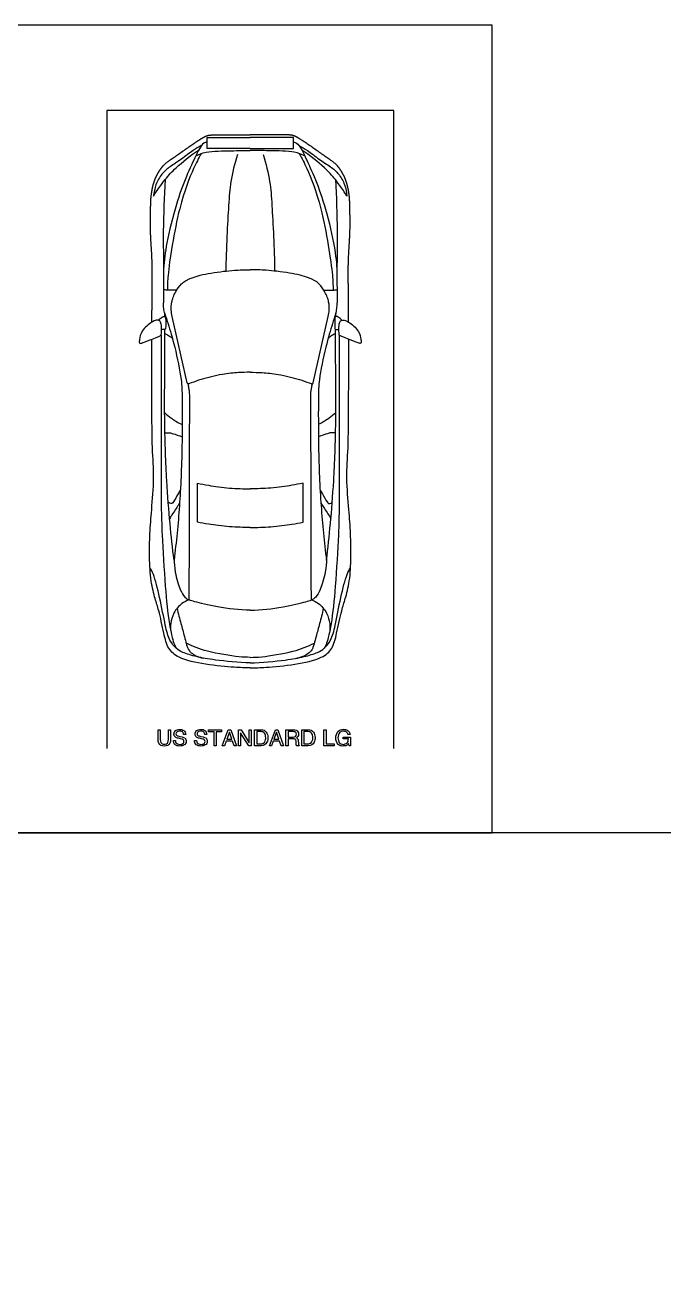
# Model space of a CAD drawing. Header units: millimetres. Extents: x 0 to 183, y -1 to 139.
# Drawn here: x 7.3 to 13.41, y 26.34 to 38.3 of the extents above; entities that cross this region are included whole.
import ezdxf

# ---------------------------------------------------------------- set-up
doc = ezdxf.new("R2010")
doc.units = ezdxf.units.MM
for name, color, linetype, true_color in [('AG-LAYOUT', 7, 'Continuous', 0x66ccff), ('AG-TRANSPORT', 7, 'Continuous', 0x66ffff), ('N-TEXT', 7, 'Continuous', 0xcccccc), ('X-VPRT', 6, 'Continuous', 0xff00ff)]:
    doc.layers.add(name, color=color, linetype=linetype, true_color=true_color)

msp = doc.modelspace()

# ---------------------------------------------------------------- linework, layer by layer
at = {"layer": 'AG-LAYOUT'}
msp.add_lwpolyline([(10.825, 31.389), (10.825, 37.485), (8.081, 37.485), (8.081, 31.389)], dxfattribs=at)
at = {"layer": 'AG-TRANSPORT'}
for p, q in [((8.851, 34.883), (8.707, 35.518)), ((10.055, 34.883), (10.199, 35.518)), ((8.889, 34.882), (8.872, 34.876)), ((10.017, 34.882), (10.034, 34.876))]:
    msp.add_line(p, q, dxfattribs=at)
for points in [[(9.453, 37.124), (9.04, 37.124), (9.04, 37.227), (9.453, 37.227)], [(9.453, 37.124), (9.866, 37.124), (9.866, 37.227), (9.453, 37.227)], [(8.602, 35.339), (8.602, 33.704)], [(10.304, 35.339), (10.304, 33.704)]]:
    msp.add_lwpolyline(points, dxfattribs=at)
for points, degree, knots in [([(8.512, 35.464), (8.513, 35.527), (8.514, 35.591), (8.514, 35.655), (8.514, 35.779), (8.516, 35.899), (8.516, 35.957), (8.515, 36.066), (8.508, 36.167), (8.505, 36.216), (8.498, 36.321), (8.498, 36.436), (8.499, 36.497), (8.5, 36.555), (8.503, 36.646), (8.506, 36.68), (8.511, 36.712), (8.522, 36.768), (8.537, 36.816), (8.545, 36.838), (8.566, 36.88), (8.595, 36.928), (8.611, 36.949), (8.635, 36.978), (8.737, 37.046), (8.996, 37.231), (9.022, 37.252), (9.052, 37.252), (9.097, 37.252), (9.168, 37.252), (9.239, 37.252), (9.31, 37.252), (9.382, 37.252), (9.453, 37.252)], 5, [-5.149989, -5.149989, -5.149989, -5.149989, -5.149989, -5.149989, -4.586226, -4.586226, -4.586226, -4.051572, -4.051572, -4.051572, -3.549784, -3.549784, -3.549784, -3.000352, -3.000352, -3.000352, -3.000352, -2.613268, -2.613268, -2.613268, -2.266774, -2.266774, -2.266774, -1.694841, -1.694841, -1.694841, -1.694841, -0.356401, -0.356401, -0.356401, -0.356401, -0.356401, 0, 0, 0, 0, 0, 0]), ([(10.394, 35.464), (10.393, 35.527), (10.393, 35.591), (10.392, 35.655), (10.392, 35.779), (10.39, 35.899), (10.39, 35.957), (10.391, 36.066), (10.398, 36.167), (10.401, 36.216), (10.408, 36.321), (10.408, 36.436), (10.407, 36.497), (10.406, 36.555), (10.403, 36.646), (10.4, 36.68), (10.395, 36.712), (10.384, 36.768), (10.369, 36.816), (10.361, 36.838), (10.34, 36.88), (10.312, 36.928), (10.295, 36.949), (10.271, 36.978), (10.169, 37.046), (9.91, 37.231), (9.884, 37.252), (9.854, 37.252), (9.809, 37.252), (9.738, 37.252), (9.667, 37.252), (9.596, 37.252), (9.524, 37.252), (9.453, 37.252)], 5, [-5.149989, -5.149989, -5.149989, -5.149989, -5.149989, -5.149989, -4.586226, -4.586226, -4.586226, -4.051572, -4.051572, -4.051572, -3.549784, -3.549784, -3.549784, -3.000352, -3.000352, -3.000352, -3.000352, -2.613268, -2.613268, -2.613268, -2.266774, -2.266774, -2.266774, -1.694841, -1.694841, -1.694841, -1.694841, -0.356401, -0.356401, -0.356401, -0.356401, -0.356401, 0, 0, 0, 0, 0, 0]), ([(8.985, 37.15), (8.959, 37.136), (8.904, 37.108), (8.796, 37.017), (8.685, 36.951), (8.604, 36.883), (8.545, 36.779), (8.531, 36.704), (8.529, 36.667)], 3, [0, 0, 0, 0, 0.301149, 0.676006, 1.036883, 1.35886, 1.700698, 2.035666, 2.035666, 2.035666, 2.035666]), ([(8.529, 36.667), (8.561, 36.723), (8.639, 36.831), (8.741, 36.941), (8.882, 37.059), (8.959, 37.108)], 3, [2.035666, 2.035666, 2.035666, 2.035666, 2.474465, 2.867733, 3.391004, 3.391004, 3.391004, 3.391004]), ([(9.04, 37.183), (9.03, 37.182), (9.005, 37.179), (8.962, 37.117), (8.931, 37.05), (8.833, 36.842), (8.742, 36.592), (8.649, 36.221), (8.631, 36.055), (8.624, 35.971)], 3, [0, 0, 0, 0, 0.180306, 0.441012, 0.717888, 1.184452, 1.717058, 2.330206, 2.833235, 2.833235, 2.833235, 2.833235]), ([(8.932, 37.053), (8.964, 37.067), (9.029, 37.099), (9.279, 37.101), (9.393, 37.104), (9.453, 37.103)], 3, [-1.241406, -1.241406, -1.241406, -1.241406, -0.915694, -0.42558, 0, 0, 0, 0]), ([(9.974, 37.053), (9.942, 37.067), (9.877, 37.099), (9.627, 37.101), (9.513, 37.104), (9.453, 37.103)], 3, [-1.241406, -1.241406, -1.241406, -1.241406, -0.915694, -0.42558, 0, 0, 0, 0]), ([(9.866, 37.183), (9.876, 37.182), (9.901, 37.179), (9.944, 37.117), (9.975, 37.05), (10.073, 36.842), (10.164, 36.592), (10.257, 36.221), (10.275, 36.055), (10.282, 35.971)], 3, [0, 0, 0, 0, 0.180306, 0.441012, 0.717888, 1.184452, 1.717058, 2.330206, 2.833235, 2.833235, 2.833235, 2.833235]), ([(9.921, 37.15), (9.948, 37.136), (10.002, 37.108), (10.11, 37.017), (10.221, 36.951), (10.302, 36.883), (10.361, 36.779), (10.375, 36.704), (10.377, 36.667)], 3, [0, 0, 0, 0, 0.301149, 0.676006, 1.036883, 1.35886, 1.700698, 2.035666, 2.035666, 2.035666, 2.035666]), ([(10.377, 36.667), (10.345, 36.723), (10.267, 36.831), (10.165, 36.941), (10.024, 37.059), (9.947, 37.108)], 3, [2.035666, 2.035666, 2.035666, 2.035666, 2.474465, 2.867733, 3.391004, 3.391004, 3.391004, 3.391004]), ([(8.984, 37.075), (8.958, 37.028), (8.903, 36.921), (8.759, 36.56), (8.661, 35.923), (8.662, 35.823), (8.661, 35.769)], 3, [0, 0, 0, 0, 0.401745, 1.03863, 1.841718, 2.190572, 2.190572, 2.190572, 2.190572]), ([(9.33, 37.064), (9.303, 36.98), (9.259, 36.798), (9.246, 36.571), (9.221, 36.159), (9.22, 35.952)], 3, [0, 0, 0, 0, 0.514091, 0.998132, 1.786847, 1.786847, 1.786847, 1.786847]), ([(9.576, 37.064), (9.603, 36.98), (9.647, 36.798), (9.66, 36.571), (9.685, 36.159), (9.686, 35.952)], 3, [0, 0, 0, 0, 0.514091, 0.998132, 1.786847, 1.786847, 1.786847, 1.786847]), ([(9.922, 37.075), (9.948, 37.028), (10.003, 36.921), (10.147, 36.56), (10.245, 35.923), (10.244, 35.823), (10.245, 35.769)], 3, [0, 0, 0, 0, 0.401745, 1.03863, 1.841718, 2.190572, 2.190572, 2.190572, 2.190572]), ([(8.639, 36.825), (8.629, 36.662), (8.618, 36.344), (8.625, 35.983), (8.623, 35.777), (8.623, 35.689), (8.622, 35.647)], 3, [0, 0, 0, 0, 0.701253, 1.303335, 1.748998, 2.104025, 2.104025, 2.104025, 2.104025]), ([(10.267, 36.825), (10.277, 36.662), (10.288, 36.344), (10.281, 35.983), (10.283, 35.777), (10.283, 35.689), (10.284, 35.647)], 3, [0, 0, 0, 0, 0.701253, 1.303335, 1.748998, 2.104025, 2.104025, 2.104025, 2.104025]), ([(8.707, 35.518), (8.702, 35.538), (8.694, 35.584), (8.699, 35.646), (8.716, 35.704), (8.744, 35.763), (8.782, 35.819), (8.829, 35.856), (8.864, 35.874), (8.91, 35.894), (8.982, 35.915), (9.083, 35.934), (9.192, 35.949), (9.317, 35.962), (9.402, 35.964), (9.453, 35.964)], 3, [-6.508601, -6.508601, -6.508601, -6.508601, -6.448376, -6.369781, -6.322355, -6.268809, -6.171538, -6.123365, -6.091158, -6.054046, -5.972078, -5.866863, -5.746027, -5.641655, -5.489965, -5.489965, -5.489965, -5.489965]), ([(10.199, 35.518), (10.204, 35.538), (10.212, 35.584), (10.207, 35.646), (10.19, 35.704), (10.162, 35.763), (10.124, 35.819), (10.077, 35.856), (10.042, 35.874), (9.996, 35.894), (9.924, 35.915), (9.823, 35.934), (9.714, 35.949), (9.589, 35.962), (9.504, 35.964), (9.453, 35.964)], 3, [-6.508601, -6.508601, -6.508601, -6.508601, -6.448376, -6.369781, -6.322355, -6.268809, -6.171538, -6.123365, -6.091158, -6.054046, -5.972078, -5.866863, -5.746027, -5.641655, -5.489965, -5.489965, -5.489965, -5.489965]), ([(8.75, 35.769), (8.72, 35.767), (8.66, 35.768), (8.636, 35.771), (8.623, 35.773)], 3, [0, 0, 0, 0, 0.2996156, 0.4922616, 0.4922616, 0.4922616, 0.4922616]), ([(10.156, 35.769), (10.186, 35.767), (10.246, 35.768), (10.27, 35.771), (10.283, 35.773)], 3, [0, 0, 0, 0, 0.2996156, 0.4922616, 0.4922616, 0.4922616, 0.4922616]), ([(8.636, 35.545), (8.63, 35.56), (8.624, 35.592), (8.622, 35.629), (8.622, 35.647)], 3, [0, 0, 0, 0, 0.2222435, 0.455454, 0.455454, 0.455454, 0.455454]), ([(8.636, 35.545), (8.647, 35.512), (8.669, 35.442), (8.736, 35.223), (8.798, 34.911), (8.803, 34.732), (8.803, 34.249), (8.781, 33.709), (8.746, 33.361), (8.724, 33.189)], 3, [3.410908, 3.410908, 3.410908, 3.410908, 3.731085, 4.211614, 4.772892, 5.199563, 5.880431, 6.631227, 7.352984, 7.352984, 7.352984, 7.352984]), ([(10.27, 35.545), (10.259, 35.512), (10.237, 35.442), (10.17, 35.223), (10.108, 34.911), (10.104, 34.732), (10.103, 34.249), (10.125, 33.709), (10.16, 33.361), (10.182, 33.189)], 3, [3.410908, 3.410908, 3.410908, 3.410908, 3.731085, 4.211614, 4.772892, 5.199563, 5.880431, 6.631227, 7.352984, 7.352984, 7.352984, 7.352984]), ([(10.27, 35.545), (10.276, 35.56), (10.282, 35.592), (10.284, 35.629), (10.284, 35.647)], 3, [0, 0, 0, 0, 0.2222435, 0.455454, 0.455454, 0.455454, 0.455454]), ([(8.602, 35.339), (8.543, 35.308), (8.418, 35.265), (8.403, 35.259), (8.389, 35.265), (8.395, 35.302), (8.408, 35.383), (8.509, 35.466), (8.552, 35.483), (8.579, 35.481), (8.604, 35.466), (8.608, 35.396), (8.602, 35.339)], 3, [0, 0, 0, 0, 0.447693, 0.564497, 0.673029, 0.851965, 1.139272, 1.496066, 1.712559, 1.886866, 2.037552, 2.354512, 2.354512, 2.354512, 2.354512]), ([(8.575, 35.48), (8.584, 35.492), (8.609, 35.51), (8.63, 35.52), (8.644, 35.513), (8.646, 35.467), (8.644, 35.411), (8.642, 35.393), (8.631, 35.391), (8.605, 35.392)], 3, [0, 0, 0, 0, 0.215247, 0.361089, 0.464373, 0.674869, 0.919249, 1.039584, 1.297232, 1.297232, 1.297232, 1.297232]), ([(10.331, 35.48), (10.322, 35.492), (10.297, 35.51), (10.276, 35.52), (10.262, 35.513), (10.26, 35.467), (10.262, 35.411), (10.264, 35.393), (10.275, 35.391), (10.301, 35.392)], 3, [0, 0, 0, 0, 0.215247, 0.361089, 0.464373, 0.674869, 0.919249, 1.039584, 1.297232, 1.297232, 1.297232, 1.297232]), ([(10.304, 35.339), (10.363, 35.308), (10.488, 35.265), (10.503, 35.259), (10.517, 35.265), (10.511, 35.302), (10.498, 35.383), (10.397, 35.466), (10.354, 35.483), (10.327, 35.481), (10.302, 35.466), (10.298, 35.396), (10.304, 35.339)], 3, [0, 0, 0, 0, 0.447693, 0.564497, 0.673029, 0.851965, 1.139272, 1.496066, 1.712559, 1.886866, 2.037552, 2.354512, 2.354512, 2.354512, 2.354512]), ([(9.453, 32.159), (9.402, 32.16), (9.298, 32.162), (9.026, 32.188), (8.773, 32.244), (8.661, 32.34), (8.626, 32.492), (8.581, 32.707), (8.543, 32.819), (8.498, 32.994), (8.488, 33.217), (8.492, 33.442), (8.51, 33.674), (8.537, 33.977), (8.513, 34.27), (8.513, 34.69), (8.51, 35.089), (8.511, 35.299)], 3, [7.362492, 7.362492, 7.362492, 7.362492, 7.752608, 8.278958, 8.788904, 9.151794, 9.543188, 10.010277, 10.358164, 10.774452, 11.250629, 11.723699, 12.206951, 12.754623, 13.29405, 13.940148, 14.722301, 14.722301, 14.722301, 14.722301]), ([(8.724, 33.189), (8.71, 33.305), (8.684, 33.542), (8.651, 33.96), (8.63, 34.508), (8.637, 35.081), (8.638, 35.319), (8.637, 35.394)], 3, [7.352984, 7.352984, 7.352984, 7.352984, 7.945475, 8.586956, 9.338328, 10.140675, 10.515342, 10.515342, 10.515342, 10.515342]), ([(8.637, 35.356), (8.653, 35.348), (8.683, 35.33), (8.701, 35.315), (8.709, 35.307)], 3, [0, 0, 0, 0, 0.2279152, 0.4156039, 0.4156039, 0.4156039, 0.4156039]), ([(9.453, 32.159), (9.504, 32.16), (9.608, 32.162), (9.88, 32.188), (10.133, 32.244), (10.245, 32.34), (10.28, 32.492), (10.325, 32.707), (10.363, 32.819), (10.408, 32.994), (10.418, 33.217), (10.414, 33.442), (10.396, 33.674), (10.369, 33.977), (10.393, 34.27), (10.393, 34.69), (10.396, 35.089), (10.395, 35.299)], 3, [7.362492, 7.362492, 7.362492, 7.362492, 7.752608, 8.278958, 8.788904, 9.151794, 9.543188, 10.010277, 10.358164, 10.774452, 11.250629, 11.723699, 12.206951, 12.754623, 13.29405, 13.940148, 14.722301, 14.722301, 14.722301, 14.722301]), ([(10.182, 33.189), (10.196, 33.305), (10.222, 33.542), (10.255, 33.96), (10.276, 34.508), (10.269, 35.081), (10.269, 35.319), (10.269, 35.394)], 3, [7.352984, 7.352984, 7.352984, 7.352984, 7.945475, 8.586956, 9.338328, 10.140675, 10.515342, 10.515342, 10.515342, 10.515342]), ([(10.269, 35.356), (10.253, 35.348), (10.223, 35.33), (10.205, 35.315), (10.197, 35.307)], 3, [0, 0, 0, 0, 0.2279152, 0.4156039, 0.4156039, 0.4156039, 0.4156039]), ([(9.453, 34.984), (9.415, 34.984), (9.353, 34.982), (9.264, 34.976), (9.177, 34.964), (9.083, 34.943), (8.983, 34.917), (8.92, 34.894), (8.889, 34.882)], 3, [-3.4578042, -3.4578042, -3.4578042, -3.4578042, -3.3440976, -3.2721583, -3.1907633, -3.0818281, -2.9815118, -2.8816472, -2.8816472, -2.8816472, -2.8816472]), ([(9.453, 34.984), (9.491, 34.984), (9.553, 34.982), (9.642, 34.976), (9.729, 34.964), (9.823, 34.943), (9.923, 34.917), (9.986, 34.894), (10.017, 34.882)], 3, [-3.4578042, -3.4578042, -3.4578042, -3.4578042, -3.3440976, -3.2721583, -3.1907633, -3.0818281, -2.9815118, -2.8816472, -2.8816472, -2.8816472, -2.8816472]), ([(8.868, 32.808), (8.87, 33), (8.873, 33.39), (8.869, 33.983), (8.875, 34.578), (8.875, 34.792), (8.867, 34.83), (8.862, 34.859), (8.86, 34.873)], 3, [3.627339, 3.627339, 3.627339, 3.627339, 4.386438, 5.172248, 5.950957, 6.38663, 6.570899, 6.777236, 6.777236, 6.777236, 6.777236]), ([(10.038, 32.808), (10.036, 33), (10.033, 33.39), (10.037, 33.983), (10.031, 34.578), (10.031, 34.792), (10.039, 34.83), (10.044, 34.859), (10.046, 34.873)], 3, [3.627339, 3.627339, 3.627339, 3.627339, 4.386438, 5.172248, 5.950957, 6.38663, 6.570899, 6.777236, 6.777236, 6.777236, 6.777236]), ([(8.635, 34.597), (8.655, 34.578), (8.697, 34.542), (8.766, 34.501), (8.802, 34.484)], 3, [0, 0, 0, 0, 0.2889206, 0.6341642, 0.6341642, 0.6341642, 0.6341642]), ([(10.271, 34.597), (10.251, 34.578), (10.209, 34.542), (10.14, 34.501), (10.104, 34.484)], 3, [0, 0, 0, 0, 0.2889206, 0.6341642, 0.6341642, 0.6341642, 0.6341642]), ([(8.637, 34.405), (8.653, 34.407), (8.686, 34.407), (8.715, 34.397), (8.773, 34.379), (8.801, 34.368)], 3, [0, 0, 0, 0, 0.2172952, 0.3966762, 0.697803, 0.697803, 0.697803, 0.697803]), ([(10.269, 34.405), (10.253, 34.407), (10.22, 34.407), (10.191, 34.397), (10.133, 34.379), (10.105, 34.368)], 3, [0, 0, 0, 0, 0.2172952, 0.3966762, 0.697803, 0.697803, 0.697803, 0.697803]), ([(8.785, 33.861), (8.778, 33.848), (8.764, 33.824), (8.722, 33.744), (8.705, 33.729), (8.68, 33.732), (8.669, 33.741), (8.668, 33.751)], 3, [0, 0, 0, 0, 0.2136347, 0.5115506, 0.6541297, 0.80718, 0.938879, 0.938879, 0.938879, 0.938879]), ([(8.948, 33.923), (8.984, 33.916), (9.056, 33.903), (9.261, 33.872), (9.387, 33.871), (9.453, 33.871)], 3, [-1.223492, -1.223492, -1.223492, -1.223492, -0.893639, -0.444303, 0, 0, 0, 0]), ([(9.958, 33.923), (9.922, 33.916), (9.85, 33.903), (9.646, 33.872), (9.519, 33.871), (9.453, 33.871)], 3, [-1.223492, -1.223492, -1.223492, -1.223492, -0.893639, -0.444303, 0, 0, 0, 0]), ([(10.121, 33.861), (10.128, 33.848), (10.142, 33.824), (10.185, 33.744), (10.201, 33.729), (10.226, 33.732), (10.237, 33.741), (10.238, 33.751)], 3, [0, 0, 0, 0, 0.2136347, 0.5115506, 0.6541297, 0.80718, 0.938879, 0.938879, 0.938879, 0.938879]), ([(8.602, 33.704), (8.604, 33.612), (8.608, 33.429), (8.638, 32.937), (8.671, 32.6), (8.717, 32.397), (8.737, 32.362), (8.746, 32.346)], 3, [1.747083, 1.747083, 1.747083, 1.747083, 2.271998, 2.97262, 3.573638, 4.008651, 4.241426, 4.241426, 4.241426, 4.241426]), ([(8.777, 33.734), (8.769, 33.72), (8.754, 33.695), (8.69, 33.602), (8.685, 33.591), (8.682, 33.585)], 3, [0, 0, 0, 0, 0.2242319, 0.5517717, 0.6920998, 0.6920998, 0.6920998, 0.6920998]), ([(10.129, 33.734), (10.137, 33.72), (10.152, 33.695), (10.216, 33.602), (10.221, 33.591), (10.224, 33.585)], 3, [0, 0, 0, 0, 0.2242319, 0.5517717, 0.6920998, 0.6920998, 0.6920998, 0.6920998]), ([(10.304, 33.704), (10.302, 33.612), (10.298, 33.429), (10.268, 32.937), (10.235, 32.6), (10.189, 32.397), (10.169, 32.362), (10.16, 32.346)], 3, [1.747083, 1.747083, 1.747083, 1.747083, 2.271998, 2.97262, 3.573638, 4.008651, 4.241426, 4.241426, 4.241426, 4.241426]), ([(9.453, 33.5), (9.387, 33.501), (9.261, 33.504), (9.056, 33.53), (8.984, 33.543), (8.948, 33.551)], 3, [3.057277, 3.057277, 3.057277, 3.057277, 3.50158, 3.950916, 4.28077, 4.28077, 4.28077, 4.28077]), ([(9.453, 33.5), (9.519, 33.501), (9.646, 33.504), (9.85, 33.53), (9.922, 33.543), (9.958, 33.551)], 3, [3.057277, 3.057277, 3.057277, 3.057277, 3.50158, 3.950916, 4.28077, 4.28077, 4.28077, 4.28077]), ([(8.724, 33.189), (8.725, 33.169), (8.733, 33.055), (8.782, 32.901), (8.822, 32.834), (8.853, 32.815), (8.868, 32.808), (8.844, 32.8), (8.795, 32.778), (8.715, 32.688), (8.69, 32.585), (8.69, 32.539), (8.692, 32.517)], 3, [0, 0, 0, 0, 0.245435, 0.580044, 0.860082, 1.083259, 1.083259, 1.083259, 1.36171, 1.703598, 2.026016, 2.285331, 2.285331, 2.285331, 2.285331]), ([(10.182, 33.189), (10.181, 33.169), (10.173, 33.055), (10.124, 32.901), (10.084, 32.834), (10.053, 32.815), (10.038, 32.808), (10.062, 32.8), (10.111, 32.778), (10.191, 32.688), (10.216, 32.585), (10.216, 32.539), (10.214, 32.517)], 3, [0, 0, 0, 0, 0.245435, 0.580044, 0.860082, 1.083259, 1.083259, 1.083259, 1.36171, 1.703598, 2.026016, 2.285331, 2.285331, 2.285331, 2.285331]), ([(9.453, 32.206), (9.342, 32.209), (9.122, 32.231), (8.947, 32.261), (8.808, 32.303), (8.743, 32.342), (8.675, 32.426), (8.637, 32.572), (8.592, 32.825), (8.533, 33.05), (8.506, 33.095), (8.494, 33.116)], 3, [3.61644, 3.61644, 3.61644, 3.61644, 4.194702, 4.623045, 4.992638, 5.265143, 5.579555, 5.965605, 6.485622, 6.962676, 7.232879, 7.232879, 7.232879, 7.232879]), ([(9.453, 32.206), (9.564, 32.209), (9.784, 32.231), (9.959, 32.261), (10.098, 32.303), (10.163, 32.342), (10.231, 32.426), (10.269, 32.572), (10.314, 32.825), (10.373, 33.05), (10.4, 33.095), (10.412, 33.116)], 3, [3.61644, 3.61644, 3.61644, 3.61644, 4.194702, 4.623045, 4.992638, 5.265143, 5.579555, 5.965605, 6.485622, 6.962676, 7.232879, 7.232879, 7.232879, 7.232879]), ([(9.453, 32.709), (9.348, 32.712), (9.154, 32.732), (8.925, 32.789), (8.886, 32.802), (8.868, 32.808)], 3, [2.355299, 2.355299, 2.355299, 2.355299, 2.916106, 3.388571, 3.627339, 3.627339, 3.627339, 3.627339]), ([(9.453, 32.709), (9.558, 32.712), (9.752, 32.732), (9.981, 32.789), (10.02, 32.802), (10.038, 32.808)], 3, [2.355299, 2.355299, 2.355299, 2.355299, 2.916106, 3.388571, 3.627339, 3.627339, 3.627339, 3.627339]), ([(8.753, 32.727), (8.765, 32.679), (8.788, 32.589), (8.819, 32.476), (8.838, 32.399), (8.851, 32.356), (8.866, 32.327), (8.892, 32.298), (8.94, 32.27), (8.981, 32.257), (9.006, 32.252)], 3, [0, 0, 0, 0, 0.1498112, 0.2781661, 0.352019, 0.3868036, 0.4131939, 0.4483072, 0.5023376, 0.5780307, 0.5780307, 0.5780307, 0.5780307]), ([(10.153, 32.727), (10.141, 32.679), (10.118, 32.589), (10.087, 32.476), (10.068, 32.399), (10.055, 32.356), (10.04, 32.327), (10.014, 32.298), (9.966, 32.27), (9.925, 32.257), (9.9, 32.252)], 3, [0, 0, 0, 0, 0.1498112, 0.2781661, 0.352019, 0.3868036, 0.4131939, 0.4483072, 0.5023376, 0.5780307, 0.5780307, 0.5780307, 0.5780307]), ([(9.453, 32.259), (9.416, 32.26), (9.343, 32.262), (9.032, 32.31), (8.905, 32.365), (8.839, 32.396)], 3, [1.351409, 1.351409, 1.351409, 1.351409, 1.68379, 2.233964, 2.702818, 2.702818, 2.702818, 2.702818]), ([(9.453, 32.259), (9.49, 32.26), (9.563, 32.262), (9.874, 32.31), (10.001, 32.365), (10.067, 32.396)], 3, [1.351409, 1.351409, 1.351409, 1.351409, 1.68379, 2.233964, 2.702818, 2.702818, 2.702818, 2.702818])]:
    msp.add_open_spline(points, degree=degree, knots=knots, dxfattribs=at)
for points, degree in [([(8.636, 35.516), (8.636, 35.525), (8.636, 35.535), (8.636, 35.545)], 3), ([(10.27, 35.516), (10.27, 35.525), (10.27, 35.535), (10.27, 35.545)], 3), ([(8.872, 34.876), (8.855, 34.869), (8.851, 34.883)], 2), ([(10.034, 34.876), (10.052, 34.869), (10.055, 34.883)], 2), ([(8.948, 33.551), (8.948, 33.675), (8.948, 33.799), (8.948, 33.923)], 3), ([(9.958, 33.551), (9.958, 33.675), (9.958, 33.799), (9.958, 33.923)], 3)]:
    msp.add_open_spline(points, degree=degree, dxfattribs=at)
at = {"layer": 'N-TEXT'}
for points in [[(8.571, 31.482), (8.571, 31.568), (8.593, 31.568)], [(8.593, 31.568), (8.593, 31.473)], [(8.671, 31.473), (8.671, 31.568), (8.692, 31.568), (8.692, 31.482)], [(8.787, 31.481), (8.766, 31.486)], [(8.78, 31.504), (8.801, 31.499)], [(8.836, 31.523), (8.816, 31.523)], [(8.988, 31.481), (8.968, 31.486)], [(8.982, 31.504), (9.003, 31.499)], [(9.037, 31.523), (9.018, 31.523)], [(9.495, 31.568), (9.557, 31.568)], [(9.557, 31.415), (9.495, 31.415), (9.495, 31.568)], [(9.553, 31.55), (9.516, 31.55), (9.516, 31.433), (9.553, 31.433)], [(9.793, 31.568), (9.864, 31.568)], [(9.861, 31.481), (9.815, 31.481), (9.815, 31.415), (9.793, 31.415), (9.793, 31.568)], [(9.865, 31.55), (9.815, 31.55), (9.815, 31.498), (9.862, 31.498)], [(9.946, 31.568), (10.008, 31.568)], [(10.007, 31.415), (9.946, 31.415), (9.946, 31.568)], [(10.004, 31.55), (9.967, 31.55), (9.967, 31.433), (10.004, 31.433)], [(10.392, 31.48), (10.343, 31.48), (10.343, 31.497), (10.411, 31.497), (10.411, 31.415), (10.398, 31.415), (10.393, 31.435)], [(10.409, 31.522), (10.387, 31.522)], [(8.718, 31.464), (8.738, 31.464)], [(8.919, 31.464), (8.939, 31.464)], [(9.893, 31.432), (9.891, 31.458)], [(9.92, 31.418), (9.92, 31.415), (9.895, 31.415)], [(9.912, 31.461), (9.913, 31.441)]]:
    msp.add_lwpolyline(points, dxfattribs=at)
for points in [[(9.179, 31.568), (9.179, 31.549), (9.128, 31.549), (9.128, 31.415), (9.107, 31.415), (9.107, 31.549), (9.055, 31.549), (9.055, 31.568)], [(9.243, 31.568), (9.266, 31.568), (9.322, 31.415), (9.299, 31.415), (9.283, 31.46), (9.222, 31.46), (9.206, 31.415), (9.185, 31.415)], [(9.277, 31.478), (9.254, 31.545), (9.229, 31.478)], [(9.341, 31.568), (9.365, 31.568), (9.442, 31.444), (9.442, 31.568), (9.462, 31.568), (9.462, 31.415), (9.439, 31.415), (9.36, 31.538), (9.36, 31.415), (9.341, 31.415)], [(9.693, 31.568), (9.716, 31.568), (9.772, 31.415), (9.749, 31.415), (9.734, 31.46), (9.673, 31.46), (9.657, 31.415), (9.636, 31.415)], [(9.727, 31.478), (9.704, 31.545), (9.68, 31.478)], [(10.158, 31.568), (10.179, 31.568), (10.179, 31.433), (10.257, 31.433), (10.257, 31.415), (10.158, 31.415)]]:
    msp.add_lwpolyline(points, close=True, dxfattribs=at)
for points in [[(8.579, 31.438), (8.574, 31.448), (8.571, 31.463), (8.571, 31.482)], [(8.593, 31.473), (8.593, 31.462), (8.594, 31.453), (8.599, 31.446)], [(8.666, 31.447), (8.669, 31.454), (8.671, 31.462), (8.671, 31.473)], [(8.692, 31.482), (8.692, 31.463), (8.689, 31.448), (8.684, 31.438)], [(8.723, 31.525), (8.723, 31.538), (8.728, 31.549), (8.738, 31.559)], [(8.738, 31.496), (8.728, 31.503), (8.723, 31.512), (8.723, 31.525)], [(8.738, 31.559), (8.747, 31.568), (8.761, 31.571), (8.778, 31.571)], [(8.766, 31.486), (8.753, 31.489), (8.743, 31.492), (8.738, 31.496)], [(8.751, 31.546), (8.745, 31.541), (8.743, 31.535), (8.743, 31.528)], [(8.743, 31.528), (8.743, 31.521), (8.746, 31.515), (8.752, 31.512)], [(8.777, 31.554), (8.765, 31.554), (8.756, 31.551), (8.751, 31.546)], [(8.752, 31.512), (8.756, 31.51), (8.765, 31.507), (8.78, 31.504)], [(8.809, 31.542), (8.803, 31.55), (8.793, 31.554), (8.777, 31.554)], [(8.778, 31.571), (8.794, 31.571), (8.807, 31.568), (8.818, 31.56)], [(8.812, 31.472), (8.807, 31.476), (8.798, 31.479), (8.787, 31.481)], [(8.801, 31.499), (8.812, 31.496), (8.819, 31.493), (8.826, 31.489)], [(8.816, 31.523), (8.815, 31.531), (8.813, 31.537), (8.809, 31.542)], [(8.819, 31.455), (8.819, 31.463), (8.818, 31.469), (8.812, 31.472)], [(8.818, 31.56), (8.829, 31.552), (8.836, 31.54), (8.836, 31.523)], [(8.826, 31.489), (8.835, 31.481), (8.84, 31.471), (8.84, 31.458)], [(8.925, 31.525), (8.925, 31.538), (8.93, 31.549), (8.939, 31.559)], [(8.94, 31.496), (8.93, 31.503), (8.925, 31.512), (8.925, 31.525)], [(8.939, 31.559), (8.949, 31.568), (8.962, 31.571), (8.979, 31.571)], [(8.968, 31.486), (8.954, 31.489), (8.945, 31.492), (8.94, 31.496)], [(8.952, 31.546), (8.947, 31.541), (8.944, 31.535), (8.944, 31.528)], [(8.944, 31.528), (8.944, 31.521), (8.948, 31.515), (8.953, 31.512)], [(8.979, 31.554), (8.966, 31.554), (8.958, 31.551), (8.952, 31.546)], [(8.953, 31.512), (8.958, 31.51), (8.967, 31.507), (8.982, 31.504)], [(8.979, 31.571), (8.996, 31.571), (9.009, 31.568), (9.02, 31.56)], [(9.011, 31.542), (9.005, 31.55), (8.994, 31.554), (8.979, 31.554)], [(9.013, 31.472), (9.008, 31.476), (9, 31.479), (8.988, 31.481)], [(9.003, 31.499), (9.013, 31.496), (9.021, 31.493), (9.027, 31.489)], [(9.018, 31.523), (9.017, 31.531), (9.014, 31.537), (9.011, 31.542)], [(9.021, 31.455), (9.021, 31.463), (9.019, 31.469), (9.013, 31.472)], [(9.02, 31.56), (9.031, 31.552), (9.037, 31.54), (9.037, 31.523)], [(9.027, 31.489), (9.037, 31.481), (9.042, 31.471), (9.042, 31.458)], [(9.59, 31.535), (9.582, 31.545), (9.569, 31.55), (9.553, 31.55)], [(9.557, 31.568), (9.579, 31.568), (9.595, 31.56), (9.606, 31.546)], [(9.601, 31.491), (9.601, 31.509), (9.597, 31.524), (9.59, 31.535)], [(9.591, 31.45), (9.594, 31.457), (9.597, 31.465), (9.599, 31.474)], [(9.599, 31.474), (9.601, 31.48), (9.601, 31.485), (9.601, 31.491)], [(9.606, 31.546), (9.617, 31.532), (9.622, 31.515), (9.622, 31.493)], [(9.622, 31.493), (9.622, 31.478), (9.619, 31.463), (9.613, 31.449)], [(9.88, 31.478), (9.876, 31.48), (9.87, 31.481), (9.861, 31.481)], [(9.862, 31.498), (9.871, 31.498), (9.88, 31.5), (9.885, 31.504)], [(9.864, 31.568), (9.876, 31.568), (9.885, 31.566), (9.894, 31.563)], [(9.882, 31.547), (9.878, 31.549), (9.871, 31.55), (9.865, 31.55)], [(9.891, 31.458), (9.891, 31.468), (9.887, 31.474), (9.88, 31.478)], [(9.894, 31.525), (9.894, 31.536), (9.89, 31.543), (9.882, 31.547)], [(9.885, 31.504), (9.891, 31.507), (9.894, 31.515), (9.894, 31.525)], [(9.894, 31.563), (9.907, 31.557), (9.915, 31.544), (9.915, 31.526)], [(9.909, 31.504), (9.905, 31.498), (9.9, 31.493), (9.894, 31.49)], [(9.894, 31.49), (9.899, 31.488), (9.904, 31.484), (9.906, 31.481)], [(9.906, 31.481), (9.91, 31.477), (9.911, 31.47), (9.912, 31.461)], [(9.915, 31.526), (9.915, 31.517), (9.913, 31.51), (9.909, 31.504)], [(10.04, 31.535), (10.032, 31.545), (10.02, 31.55), (10.004, 31.55)], [(10.008, 31.568), (10.029, 31.568), (10.045, 31.56), (10.057, 31.546)], [(10.051, 31.491), (10.051, 31.509), (10.048, 31.524), (10.04, 31.535)], [(10.04, 31.45), (10.045, 31.457), (10.048, 31.465), (10.05, 31.474)], [(10.05, 31.474), (10.05, 31.48), (10.051, 31.485), (10.051, 31.491)], [(10.057, 31.546), (10.067, 31.532), (10.073, 31.515), (10.073, 31.493)], [(10.073, 31.493), (10.073, 31.478), (10.07, 31.463), (10.063, 31.449)], [(10.271, 31.489), (10.271, 31.515), (10.278, 31.535), (10.292, 31.55)], [(10.293, 31.428), (10.278, 31.443), (10.271, 31.463), (10.271, 31.489)], [(10.292, 31.55), (10.305, 31.565), (10.322, 31.572), (10.343, 31.572)], [(10.307, 31.537), (10.297, 31.527), (10.292, 31.511), (10.292, 31.491)], [(10.292, 31.491), (10.292, 31.472), (10.297, 31.458), (10.304, 31.446)], [(10.342, 31.554), (10.329, 31.554), (10.317, 31.548), (10.307, 31.537)], [(10.373, 31.546), (10.364, 31.551), (10.354, 31.554), (10.342, 31.554)], [(10.343, 31.572), (10.357, 31.572), (10.37, 31.569), (10.38, 31.563)], [(10.387, 31.522), (10.386, 31.533), (10.38, 31.541), (10.373, 31.546)], [(10.377, 31.441), (10.387, 31.448), (10.391, 31.461), (10.392, 31.48)], [(10.38, 31.563), (10.396, 31.556), (10.405, 31.541), (10.409, 31.522)], [(8.631, 31.412), (8.605, 31.412), (8.588, 31.42), (8.579, 31.438)], [(8.599, 31.446), (8.605, 31.435), (8.616, 31.429), (8.63, 31.429)], [(8.63, 31.429), (8.648, 31.429), (8.66, 31.435), (8.666, 31.447)], [(8.684, 31.438), (8.675, 31.42), (8.658, 31.412), (8.631, 31.412)], [(8.734, 31.425), (8.723, 31.435), (8.717, 31.448), (8.718, 31.464)], [(8.778, 31.412), (8.76, 31.412), (8.745, 31.415), (8.734, 31.425)], [(8.738, 31.464), (8.738, 31.456), (8.74, 31.448), (8.743, 31.443)], [(8.743, 31.443), (8.751, 31.433), (8.762, 31.428), (8.78, 31.428)], [(8.821, 31.422), (8.809, 31.415), (8.795, 31.412), (8.778, 31.412)], [(8.78, 31.428), (8.788, 31.428), (8.795, 31.429), (8.801, 31.431)], [(8.801, 31.431), (8.814, 31.436), (8.819, 31.443), (8.819, 31.455)], [(8.84, 31.458), (8.84, 31.441), (8.834, 31.428), (8.821, 31.422)], [(8.935, 31.425), (8.925, 31.435), (8.919, 31.448), (8.919, 31.464)], [(8.98, 31.412), (8.961, 31.412), (8.946, 31.415), (8.935, 31.425)], [(8.939, 31.464), (8.94, 31.456), (8.941, 31.448), (8.945, 31.443)], [(8.945, 31.443), (8.952, 31.433), (8.964, 31.428), (8.982, 31.428)], [(9.023, 31.422), (9.01, 31.415), (8.997, 31.412), (8.98, 31.412)], [(8.982, 31.428), (8.989, 31.428), (8.997, 31.429), (9.003, 31.431)], [(9.003, 31.431), (9.015, 31.436), (9.021, 31.443), (9.021, 31.455)], [(9.042, 31.458), (9.042, 31.441), (9.035, 31.428), (9.023, 31.422)], [(9.553, 31.433), (9.56, 31.433), (9.566, 31.434), (9.57, 31.435)], [(9.613, 31.449), (9.602, 31.426), (9.583, 31.415), (9.557, 31.415)], [(9.57, 31.435), (9.579, 31.437), (9.585, 31.443), (9.591, 31.45)], [(9.894, 31.42), (9.893, 31.422), (9.893, 31.426), (9.893, 31.432)], [(9.895, 31.415), (9.894, 31.416), (9.894, 31.418), (9.894, 31.42)], [(9.913, 31.441), (9.913, 31.435), (9.913, 31.431), (9.914, 31.427)], [(9.914, 31.427), (9.916, 31.423), (9.917, 31.42), (9.92, 31.418)], [(10.004, 31.433), (10.011, 31.433), (10.017, 31.434), (10.021, 31.435)], [(10.063, 31.449), (10.052, 31.426), (10.034, 31.415), (10.007, 31.415)], [(10.021, 31.435), (10.029, 31.437), (10.036, 31.443), (10.04, 31.45)], [(10.339, 31.412), (10.321, 31.412), (10.306, 31.416), (10.293, 31.428)], [(10.304, 31.446), (10.312, 31.435), (10.325, 31.428), (10.343, 31.428)], [(10.374, 31.418), (10.364, 31.414), (10.353, 31.412), (10.339, 31.412)], [(10.343, 31.428), (10.357, 31.428), (10.369, 31.433), (10.377, 31.441)], [(10.393, 31.435), (10.386, 31.427), (10.379, 31.422), (10.374, 31.418)]]:
    msp.add_open_spline(points, degree=3, dxfattribs=at)
at = {"layer": 'X-VPRT'}
for points in [[(0.184, 38.303), (0.184, 30.581), (11.767, 30.581), (11.767, 38.303)], [(0.184, 30.581), (0.184, 0.101), (30.664, 0.101), (30.664, 30.581)]]:
    msp.add_lwpolyline(points, close=True, dxfattribs=at)

doc.saveas('drawing.dxf')
